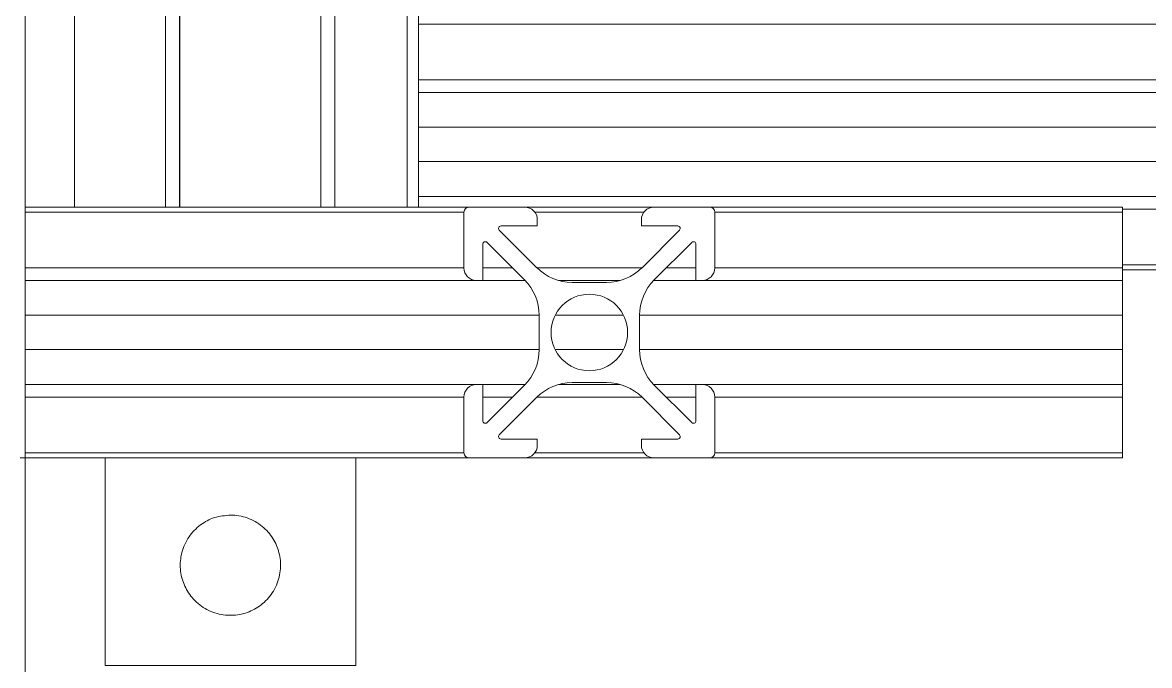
# Model space of a CAD drawing. Header units: millimetres. Extents: x -489 to 1607, y 116 to 1738.
# Drawn here: x -251.1 to -161.2, y 1493.1 to 1544.3 of the extents above; entities that cross this region are included whole.
import ezdxf

# ---------------------------------------------------------------- set-up
doc = ezdxf.new("R2010")
doc.units = ezdxf.units.MM

msp = doc.modelspace()

# ---------------------------------------------------------------- linework, layer by layer
at = {"color": 7, "linetype": 'Continuous', "lineweight": 15}
for p, q in [((-250.883, 1704.624), (-250.883, 1509.624)), ((-220.4, 1529.624), (-220.4, 1666.662)), ((-219.506, 1529.624), (-219.506, 1666.662)), ((-55.883, 1538.774), (-219.506, 1538.774)), ((-55.883, 1530.474), (-219.506, 1530.474)), ((-250.883, 1529.624), (-215.483, 1529.624)), ((-211.033, 1529.624), (-215.483, 1529.624)), ((-211.033, 1529.624), (-200.733, 1529.624)), ((-196.283, 1529.624), (-200.733, 1529.624)), ((-196.283, 1529.624), (-163.383, 1529.624)), ((-163.383, 1529.224), (-163.383, 1529.624)), ((-215.883, 1529.224), (-215.883, 1524.774)), ((-210.033, 1528.624), (-210.033, 1528.124)), ((-201.733, 1528.124), (-201.733, 1528.624)), ((-195.883, 1524.774), (-195.883, 1529.224)), ((-163.383, 1529.224), (-163.383, 1524.774)), ((-210.081, 1524.795), (-213.068, 1527.782)), ((-212.927, 1528.124), (-210.033, 1528.124)), ((-201.733, 1528.124), (-198.838, 1528.124)), ((-198.697, 1527.782), (-201.684, 1524.795)), ((-214.041, 1526.81), (-211.054, 1523.823)), ((-200.711, 1523.823), (-197.724, 1526.81)), ((-214.383, 1523.774), (-214.383, 1526.668)), ((-197.383, 1526.668), (-197.383, 1523.774)), ((-163.383, 1523.774), (-163.383, 1524.774)), ((-55.883, 1524.624), (-163.383, 1524.624)), ((-214.883, 1523.774), (-250.883, 1523.774)), ((-214.383, 1523.774), (-214.883, 1523.774)), ((-211.006, 1523.774), (-214.383, 1523.774)), ((-203.427, 1523.774), (-208.338, 1523.774)), ((-204.512, 1523.624), (-207.253, 1523.624)), ((-197.383, 1523.774), (-200.759, 1523.774)), ((-196.883, 1523.774), (-197.383, 1523.774)), ((-163.383, 1523.774), (-196.883, 1523.774)), ((-163.383, 1523.823), (-163.383, 1520.994)), ((-209.883, 1520.994), (-209.883, 1518.254)), ((-201.883, 1518.254), (-201.883, 1520.994)), ((-163.383, 1520.994), (-163.383, 1518.254)), ((-163.383, 1518.254), (-163.383, 1515.425)), ((-214.883, 1515.474), (-250.883, 1515.474)), ((-214.883, 1515.474), (-214.383, 1515.474)), ((-214.383, 1512.58), (-214.383, 1515.474)), ((-211.006, 1515.474), (-214.383, 1515.474)), ((-211.054, 1515.425), (-214.041, 1512.438)), ((-203.427, 1515.474), (-208.338, 1515.474)), ((-207.253, 1515.624), (-204.512, 1515.624)), ((-197.383, 1515.474), (-200.759, 1515.474)), ((-197.724, 1512.438), (-200.711, 1515.425)), ((-197.383, 1515.474), (-197.383, 1512.58)), ((-197.383, 1515.474), (-196.883, 1515.474)), ((-163.383, 1515.474), (-196.883, 1515.474)), ((-163.383, 1514.474), (-163.383, 1515.474)), ((-215.883, 1514.474), (-215.883, 1510.024)), ((-213.068, 1511.465), (-210.081, 1514.452)), ((-201.684, 1514.452), (-198.697, 1511.465)), ((-195.883, 1510.024), (-195.883, 1514.474)), ((-163.383, 1514.474), (-163.383, 1510.024)), ((-210.033, 1511.124), (-212.927, 1511.124)), ((-210.033, 1511.124), (-210.033, 1510.624)), ((-198.838, 1511.124), (-201.733, 1511.124)), ((-201.733, 1510.624), (-201.733, 1511.124)), ((-163.383, 1509.624), (-163.383, 1510.024)), ((-251.283, 1509.624), (-250.883, 1509.624)), ((-215.483, 1509.624), (-250.883, 1509.624)), ((-250.883, 1509.624), (-250.883, 1431.124)), ((-244.506, 1509.624), (-244.506, 1493.062)), ((-224.506, 1493.062), (-224.506, 1509.624)), ((-215.483, 1509.624), (-211.033, 1509.624)), ((-200.733, 1509.624), (-211.033, 1509.624)), ((-200.733, 1509.624), (-196.283, 1509.624)), ((-163.383, 1509.624), (-196.283, 1509.624))]:
    msp.add_line(p, q, dxfattribs=at)
at = {"color": 8, "linetype": 'Continuous', "lineweight": 15}
for p, q in [((-246.951, 1666.662), (-246.951, 1529.624)), ((-239.693, 1666.662), (-239.693, 1529.624)), ((-238.56, 1666.662), (-238.56, 1529.624)), ((-238.531, 1666.662), (-238.531, 1529.624)), ((-227.299, 1666.662), (-227.299, 1529.624)), ((-226.17, 1666.662), (-226.17, 1529.624)), ((-55.883, 1544.224), (-219.506, 1544.224)), ((-219.506, 1539.774), (-55.883, 1539.774)), ((-55.883, 1535.994), (-219.506, 1535.994)), ((-219.506, 1533.254), (-55.883, 1533.254)), ((-55.883, 1529.474), (-163.383, 1529.474)), ((-215.883, 1529.224), (-250.883, 1529.224)), ((-201.533, 1529.224), (-210.233, 1529.224)), ((-163.383, 1529.224), (-195.883, 1529.224)), ((-163.383, 1525.024), (-55.883, 1525.024)), ((-250.883, 1524.774), (-215.883, 1524.774)), ((-214.383, 1524.774), (-212.005, 1524.774)), ((-210.06, 1524.774), (-201.706, 1524.774)), ((-199.76, 1524.774), (-197.383, 1524.774)), ((-195.883, 1524.774), (-163.383, 1524.774)), ((-209.883, 1520.994), (-250.883, 1520.994)), ((-203.158, 1520.994), (-208.607, 1520.994)), ((-163.383, 1520.994), (-201.883, 1520.994)), ((-250.883, 1518.254), (-209.883, 1518.254)), ((-208.607, 1518.254), (-203.158, 1518.254)), ((-201.883, 1518.254), (-163.383, 1518.254)), ((-215.883, 1514.474), (-250.883, 1514.474)), ((-212.005, 1514.474), (-214.383, 1514.474)), ((-201.706, 1514.474), (-210.06, 1514.474)), ((-197.383, 1514.474), (-199.76, 1514.474)), ((-163.383, 1514.474), (-195.883, 1514.474)), ((-250.883, 1510.024), (-215.883, 1510.024)), ((-210.233, 1510.024), (-201.533, 1510.024)), ((-195.883, 1510.024), (-163.383, 1510.024)), ((-244.506, 1493.062), (-224.506, 1493.062))]:
    msp.add_line(p, q, dxfattribs=at)
at = {"color": 7, "linetype": 'Continuous', "lineweight": 15}
msp.add_circle((-205.883, 1519.624), 3.05, dxfattribs=at)
for centre, radius, start, end in [((-215.483, 1529.224), 0.4, 90, 180), ((-211.033, 1528.624), 1, 0, 90), ((-200.733, 1528.624), 1, 90, 180), ((-196.283, 1529.224), 0.4, 0, 90), ((-212.927, 1527.924), 0.2, 90, 225), ((-198.838, 1527.924), 0.2, 315, 90), ((-214.183, 1526.668), 0.2, 45, 180), ((-197.583, 1526.668), 0.2, 0, 135), ((-214.883, 1524.774), 1, 180, 270), ((-207.253, 1527.624), 4, 225, 270), ((-204.512, 1527.624), 4, 270, 315), ((-196.883, 1524.774), 1, 270, 0), ((-213.883, 1520.994), 4, 0, 45), ((-197.883, 1520.994), 4, 135, 180), ((-213.883, 1518.254), 4, 315, 0), ((-197.883, 1518.254), 4, 180, 225), ((-214.883, 1514.474), 1, 90, 180), ((-207.253, 1511.624), 4, 90, 135), ((-204.512, 1511.624), 4, 45, 90), ((-196.883, 1514.474), 1, 360, 90), ((-214.183, 1512.58), 0.2, 180, 315), ((-197.583, 1512.58), 0.2, 225, 360), ((-212.927, 1511.324), 0.2, 135, 270), ((-211.033, 1510.624), 1, 270, 360), ((-200.733, 1510.624), 1, 180, 270), ((-198.838, 1511.324), 0.2, 270, 45), ((-215.483, 1510.024), 0.4, 180, 270), ((-196.283, 1510.024), 0.4, 270, 360)]:
    msp.add_arc(centre, radius, start, end, dxfattribs=at)
msp.add_open_spline([(-234.506, 1505.062), (-234.937, 1505.021), (-235.798, 1504.939), (-236.955, 1504.307), (-237.878, 1503.354), (-238.448, 1502.11), (-238.566, 1500.761), (-238.259, 1499.5), (-237.586, 1498.401), (-236.564, 1497.541), (-235.279, 1497.058), (-233.933, 1497.033), (-232.695, 1497.421), (-231.635, 1498.174), (-230.845, 1499.264), (-230.459, 1500.579), (-230.528, 1501.908), (-230.991, 1503.106), (-231.814, 1504.119), (-232.963, 1504.837), (-233.938, 1505.054), (-234.449, 1505.061), (-234.506, 1505.062)], degree=3, knots=[0, 0, 0, 0, 0.050887, 0.101692, 0.154681, 0.209992, 0.262757, 0.311877, 0.362034, 0.416061, 0.471113, 0.522894, 0.572373, 0.623389, 0.67777, 0.732625, 0.783525, 0.83245, 0.884194, 0.93928, 0.993247, 1, 1, 1, 1], dxfattribs=at)

doc.saveas('drawing.dxf')
